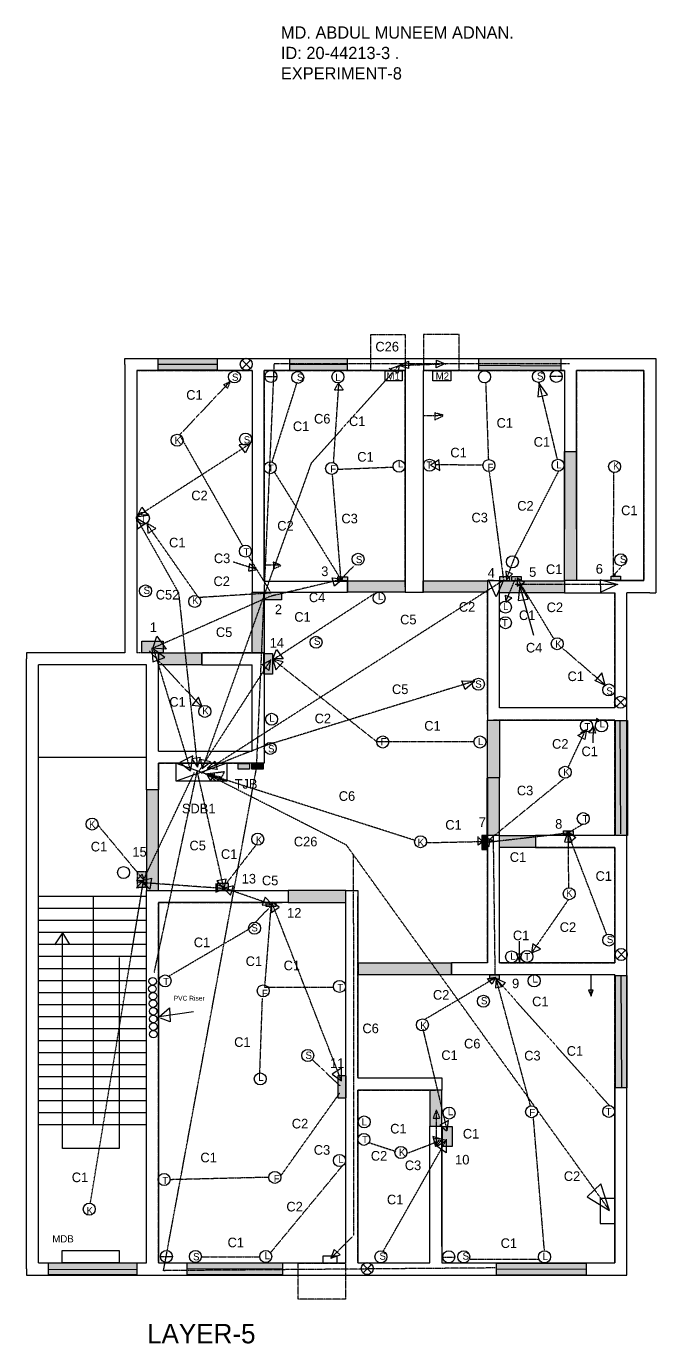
# Model space of a CAD drawing. Header units: inches. Extents: x -209 to 3192, y 718 to 1825.
# Drawn here: x 2668 to 3192, y 728 to 1825 of the extents above; entities that cross this region are included whole.
import ezdxf

# ---------------------------------------------------------------- set-up
doc = ezdxf.new("R2010")
doc.units = ezdxf.units.IN
doc.header["$MEASUREMENT"] = 0
doc.linetypes.add('HIDDEN', pattern=[0.375, 0.25, -0.125])

msp = doc.modelspace()

# ---------------------------------------------------------------- hatches: boundary and pattern name
h = msp.add_hatch(color=3)
h.paths.add_polyline_path([(2777.3, 1548.4), (2826.6, 1548.4), (2826.6, 1538.8), (2777.3, 1538.8)])
h.paths.add_polyline_path([(2887, 1548.6), (2934.9, 1548.6), (2934.9, 1538.6), (2887, 1538.6)])
h.paths.add_polyline_path([(3044.4, 1548.6), (3112.6, 1548.6), (3112.6, 1538.6), (3044.4, 1538.6)])
h.paths.add_polyline_path([(2686.1, 795.7), (2759.6, 795.7), (2759.6, 785.8), (2686.1, 785.8)])
h.paths.add_polyline_path([(2801.7, 795.7), (2880.9, 795.7), (2880.9, 785.8), (2801.7, 785.8)])
at = {"linetype": 'HIDDEN'}
for color, points in [(66, [(3115.7, 1471.1), (3125.7, 1471.1), (3125.7, 1363.7), (3115.7, 1363.7)]), (66, [(2935.1, 1363.4), (2983, 1363.4), (2983, 1354), (2935.1, 1354)]), (66, [(3051.7, 1353.9), (2998.2, 1354), (2998.2, 1363.4), (3051.7, 1363.4)]), (66, [(3061.7, 1363.4), (3115.7, 1363.4), (3115.7, 1353.6), (3061.7, 1353.6)]), (66, [(2865.7, 1303.6), (2855.7, 1303.6), (2855.7, 1353.9), (2865.7, 1353.9)]), (66, [(2777.7, 1303.6), (2813.7, 1303.6), (2813.7, 1293.6), (2777.7, 1293.6)]), (66, [(3051.7, 1247.6), (3061.7, 1247.6), (3061.5, 1151.4), (3051.5, 1151.4)]), (4, [(2855.4, 1211.5), (2864.9, 1211.5), (2864.9, 1206.6), (2855.4, 1206.6)]), (66, [(2767.7, 1105.6), (2777.7, 1105.6), (2777.7, 1189.6), (2767.7, 1189.6)]), (66, [(3091.7, 1141.6), (3061.7, 1141.6), (3061.7, 1151.6), (3091.7, 1151.6)]), (66, [(2933.7, 1105.6), (2885.7, 1105.6), (2885.7, 1095.6), (2933.7, 1095.6)]), (66, [(3021.7, 1035.6), (2944.2, 1035.6), (2944.2, 1045.6), (3021.7, 1045.6)]), (66, [(3013.7, 939.6), (3003.7, 939.6), (3003.7, 909.6), (3013.7, 909.6)])]:
    msp.add_hatch(color=color, dxfattribs=at).paths.add_polyline_path(points)
h = msp.add_hatch(color=8, dxfattribs=at)
h.paths.add_polyline_path([(2763.9, 1313.2), (2781.6, 1313.2), (2781.6, 1303.6), (2763.9, 1303.6)])
h.paths.add_polyline_path([(2767.3, 1108.3), (2760.2, 1108.3), (2760.2, 1121.4), (2767.3, 1121.4)])
h.paths.add_polyline_path([(2867.5, 1095.9), (2875.5, 1095.9), (2875.5, 1092.4), (2867.5, 1092.4)])
h.paths.add_polyline_path([(2826.5, 1105.9), (2836, 1105.9), (2836, 1111.4), (2826.5, 1111.4)])
h.paths.add_polyline_path([(3014.3, 909.2), (3022.3, 909.2), (3022.3, 892.7), (3014.3, 892.7)])
h.paths.add_polyline_path([(3053.5, 1035.4), (3061.5, 1035.4), (3061.5, 1031.9), (3053.5, 1031.9)])
h.paths.add_polyline_path([(3115, 1155.4), (3123, 1155.4), (3123, 1151.9), (3115, 1151.9)])
h.paths.add_polyline_path([(3071.8, 1367), (3079.8, 1367), (3079.8, 1363.5), (3071.8, 1363.5)])
h.paths.add_polyline_path([(3061.9, 1367), (3069.9, 1367), (3069.9, 1363.5), (3061.9, 1363.5)])
h.paths.add_polyline_path([(2927, 1366.9), (2935, 1366.9), (2935, 1363.4), (2927, 1363.4)])
h.paths.add_polyline_path([(2865.5, 1353.9), (2880.1, 1353.9), (2880.1, 1347.7), (2865.4, 1347.7)])
h = msp.add_hatch(color=8, dxfattribs=at)
h.paths.add_polyline_path([(2844, 1211.5), (2853.5, 1211.5), (2853.5, 1206.6), (2844, 1206.6)])
h.paths.add_polyline_path([(3154.5, 1367.4), (3162.5, 1367.4), (3162.5, 1363.9), (3154.5, 1363.9)])
for points in [[(2865.5, 1302.9), (2872.5, 1302.9), (2872.5, 1285.9), (2865.5, 1285.9)], [(3052, 1151.4), (3047, 1151.4), (3047, 1139.9), (3052, 1139.9)], [(2933.9, 951.5), (2926.9, 951.5), (2926.9, 933), (2933.9, 933)]]:
    msp.add_hatch(color=251).paths.add_polyline_path(points)
h = msp.add_hatch(color=81)
h.paths.add_polyline_path([(3158.1, 1247.2), (3168.3, 1247.2), (3168.3, 1151.6), (3158.1, 1151.6)])
h.paths.add_polyline_path([(3158.1, 1035), (3167.7, 1035), (3167.7, 941.5), (3158.1, 941.5)])
h.paths.add_polyline_path([(3059.2, 795.5), (3133.8, 795.5), (3133.8, 785.4), (3059.2, 785.4)])

# ---------------------------------------------------------------- linework, layer by layer
for p, q in [((2749.7, 1543.6), (2749.7, 1548.6)), ((2749.7, 1548.6), (2754.7, 1548.6)), ((2754.7, 1548.6), (2860.7, 1548.6)), ((2847.3, 1547.2), (2854.3, 1540.2)), ((2854.3, 1547.2), (2847.3, 1540.2)), ((2860.7, 1548.6), (2990.7, 1548.6)), ((2990.7, 1548.6), (3120.7, 1548.6)), ((3120.7, 1548.6), (3186.7, 1548.6)), ((3186.7, 1548.6), (3191.7, 1548.6)), ((3191.7, 1548.6), (3191.7, 1543.6)), ((2749.7, 1543.6), (2749.7, 1303.6)), ((2759.7, 1538.6), (2759.7, 1303.6)), ((2855.7, 1538.6), (2759.7, 1538.6)), ((2777.2, 1543.9), (2826.5, 1543.9)), ((2855.7, 1538.6), (2855.7, 1353.9)), ((2983, 1538.6), (2865.7, 1538.6)), ((2865.7, 1363.2), (2865.7, 1538.6)), ((2887.1, 1543.7), (2935, 1543.5)), ((2983, 1538.6), (2983, 1353.9)), ((3115.7, 1538.6), (2998.3, 1538.6)), ((2998.3, 1353.9), (2998.3, 1538.6)), ((3044.5, 1543.1), (3113.2, 1542.4)), ((3115.7, 1538.6), (3115.7, 1406.6)), ((3181.7, 1538.6), (3125.7, 1538.6)), ((3125.7, 1406.6), (3125.7, 1538.6)), ((3181.7, 1363.6), (3181.7, 1538.6)), ((3191.7, 1543.6), (3191.7, 1358.6)), ((2865.7, 1363.2), (2935, 1363.2)), ((2935, 1363.2), (2935, 1353.8)), ((3061.7, 1363.4), (3051.5, 1363.4)), ((3061.7, 1358.6), (3061.7, 1363.4)), ((3181.7, 1363.6), (3115.7, 1363.7)), ((3115.7, 1363.7), (3115.7, 1353.6)), ((3157.7, 1363.6), (3181.7, 1363.6)), ((2855.7, 1353.9), (2935, 1353.9)), ((2983, 1353.9), (2998.3, 1353.9)), ((3051.7, 1353.9), (3051.7, 1252.6)), ((3061.7, 1257.6), (3061.7, 1358.6)), ((3115.7, 1353.6), (3157.7, 1353.6)), ((3157.7, 1353.6), (3157.7, 1257.6)), ((3167.7, 1252.6), (3167.7, 1353.6)), ((3186.7, 1353.6), (3167.7, 1353.6)), ((3186.7, 1353.6), (3191.7, 1353.6)), ((3191.7, 1358.6), (3191.7, 1353.6)), ((2672.7, 1303.6), (2667.7, 1303.6)), ((2667.7, 1303.6), (2667.7, 1298.6)), ((2667.7, 1216.6), (2667.7, 1298.6)), ((2749.7, 1303.6), (2672.7, 1303.6)), ((2772.7, 1303.6), (2777.7, 1303.6)), ((2777.7, 1303.6), (2777.7, 1298.6)), ((2777.7, 1221.6), (2777.7, 1298.6)), ((2813.7, 1293.6), (2813.7, 1303.6)), ((2813.7, 1303.6), (2865.7, 1303.6)), ((2854.7, 1303.6), (2859.7, 1303.6)), ((2865.7, 1303.6), (2865.7, 1211.6)), ((2677.7, 1216.6), (2677.7, 1293.6)), ((2754.7, 1293.6), (2677.7, 1293.6)), ((2767.7, 1293.6), (2754.7, 1293.6)), ((2767.7, 1189.6), (2767.7, 1293.6)), ((2813.7, 1293.6), (2855.8, 1293.6)), ((2855.8, 1221.6), (2855.8, 1293.6)), ((3159, 1265.9), (3166, 1258.9)), ((3166, 1265.9), (3159, 1258.9)), ((3051.7, 1252.6), (3051.7, 1247.6)), ((3157.7, 1257.6), (3061.7, 1257.6)), ((3167.7, 1146.6), (3167.7, 1252.6)), ((3051.7, 1247.6), (3157.7, 1247.6)), ((3157.7, 1247.6), (3157.7, 1151.6)), ((3161.8, 1247.1), (3162.3, 1152.8)), ((2777.7, 1221.6), (2855.8, 1221.6)), ((2667.7, 1100.6), (2667.7, 1216.6)), ((2677.7, 1100.6), (2677.7, 1216.6)), ((2677.7, 1216.6), (2767.7, 1216.6)), ((2865.7, 1211.6), (2777.7, 1211.6)), ((2777.7, 1211.6), (2777.7, 1189.6)), ((2792.3, 1211.6), (2834.6, 1196.8)), ((2834.6, 1211.6), (2792.3, 1196.8)), ((3061.7, 1199.6), (3051.7, 1199.6)), ((3051.7, 1199.6), (3051.7, 1045.6)), ((3061.7, 1045.6), (3061.7, 1199.6)), ((2777.7, 1189.6), (2767.7, 1189.6)), ((3157.7, 1151.6), (3091.7, 1151.6)), ((3091.7, 1151.6), (3091.7, 1141.6)), ((3091.7, 1141.6), (3157.7, 1141.6)), ((3157.7, 1141.6), (3157.7, 1045.6)), ((3167.7, 1040.6), (3167.7, 1146.6)), ((2667.7, 790.6), (2667.7, 1100.6)), ((2677.7, 795.6), (2677.7, 1100.6)), ((2767.7, 1100.6), (2677.7, 1100.6)), ((2723.2, 1100.1), (2723.2, 910.5)), ((2767.7, 1100.6), (2767.7, 1105.6)), ((2767.7, 1105.6), (2885.7, 1105.6)), ((2767.7, 795.6), (2767.7, 1100.6)), ((2885.7, 1105.6), (2885.7, 1095.6)), ((2933.7, 795.6), (2933.7, 1105.6)), ((2933.7, 1105.6), (2943.7, 1105.6)), ((2943.7, 1105.6), (2943.7, 949.6)), ((2767.7, 1090.6), (2677.7, 1090.6)), ((2885.7, 1095.6), (2777.7, 1095.6)), ((2777.7, 1095.6), (2777.7, 795.6)), ((2767.7, 1080.6), (2677.7, 1080.6)), ((2767.7, 1070.6), (2677.7, 1070.6)), ((2697.9, 1070.4), (2691.2, 1060.5)), ((2697.9, 891), (2697.9, 1070.3)), ((2697.9, 1070.3), (2703.6, 1060.7)), ((2767.7, 1060.6), (2677.7, 1060.6)), ((3159.5, 1055.9), (3166.5, 1048.9)), ((3166.5, 1055.9), (3159.5, 1048.9)), ((2767.7, 1050.6), (2677.7, 1050.6)), ((2744.9, 1050), (2744.9, 891)), ((3051.7, 1045.6), (3021.7, 1045.6)), ((3021.7, 1035.6), (3021.7, 1045.6)), ((3157.7, 1045.6), (3061.7, 1045.6)), ((2767.7, 1040.6), (2677.7, 1040.6)), ((3157.7, 1035.6), (3021.7, 1035.6)), ((3157.7, 1035.6), (3157.7, 795.6)), ((3162.8, 1035.2), (3163.1, 941.4)), ((3167.7, 944.6), (3167.7, 1040.6)), ((2767.7, 1030.6), (2677.7, 1030.6)), ((2767.7, 1020.6), (2677.7, 1020.6)), ((2767.7, 1010.6), (2677.7, 1010.6)), ((2767.7, 1000.6), (2677.7, 1000.6)), ((2767.7, 990.6), (2677.7, 990.6)), ((2767.7, 980.6), (2677.7, 980.6)), ((2767.7, 970.6), (2677.7, 970.6)), ((2767.7, 960.6), (2677.7, 960.6)), ((2767.7, 950.6), (2677.7, 950.6)), ((2943.7, 949.6), (3013.7, 949.6)), ((3013.7, 949.6), (3013.7, 939.6)), ((3157.7, 795.6), (3157.7, 944.6)), ((3167.7, 790.6), (3167.7, 944.6)), ((2767.7, 940.6), (2677.7, 940.6)), ((2943.7, 939.6), (2943.7, 795.6)), ((3013.7, 939.6), (2943.7, 939.6)), ((2767.7, 930.6), (2677.7, 930.6)), ((2767.7, 920.6), (2677.7, 920.6)), ((2767.7, 910.6), (2677.7, 910.6)), ((3003.7, 795.6), (3003.7, 909.6)), ((3003.7, 909.6), (3013.7, 909.6)), ((3013.7, 809.3), (3013.7, 909.6)), ((3013.7, 909.6), (3013.7, 795.6)), ((2744.9, 891), (2697.9, 891)), ((2667.7, 790.6), (2667.7, 785.6)), ((2677.7, 795.6), (2767.7, 795.6)), ((2686.4, 790.2), (2759.5, 790.4)), ((2777.7, 795.6), (2933.7, 795.6)), ((2801.9, 791), (2881.3, 790.8)), ((2943.7, 795.6), (3003.7, 795.6)), ((2948, 794.4), (2955, 787.4)), ((2955, 794.4), (2948, 787.4)), ((3013.7, 795.6), (3157.7, 795.6)), ((3059.1, 790.8), (3133.6, 790.4)), ((3167.7, 785.6), (3167.7, 790.6)), ((2667.7, 785.6), (2672.7, 785.6)), ((2672.7, 785.6), (2772.7, 785.6)), ((2772.7, 785.6), (2938.7, 785.6)), ((2938.7, 785.6), (3008.7, 785.6)), ((3008.7, 785.6), (3162.7, 785.6)), ((3162.7, 785.6), (3167.7, 785.6))]:
    msp.add_line(p, q)
at = {"color": 3}
for p, q in [((2978.1, 1542.7), (2986, 1546.2)), ((2986, 1546.2), (2986, 1540.3)), ((3008.9, 1540.7), (3009.1, 1547.2)), ((3009.1, 1547.2), (3016.9, 1543.8)), ((2976.9, 1536.2), (2969.7, 1540.3)), ((2970.5, 1539.9), (2978.1, 1542.7)), ((2978.1, 1542.7), (2976.9, 1536.2)), ((2986, 1540.3), (2977.7, 1542.7)), ((3015.9, 1544), (3008.9, 1540.7)), ((2844.8, 1476.9), (2853.8, 1477.5)), ((2850.1, 1469.9), (2844.8, 1476.7)), ((2853.8, 1477.5), (2850.1, 1469.9)), ((2766.6, 1411.3), (2758.9, 1416)), ((2768.9, 1417.9), (2759.1, 1416.4)), ((2759.1, 1416.4), (2760.1, 1406.8)), ((2759.7, 1416.4), (2763.8, 1424.8)), ((2763.8, 1424.8), (2768.9, 1417.9)), ((2760.1, 1406.8), (2766.6, 1411.3)), ((3033.1, 1272.9), (3030.4, 1280.3)), ((3030.4, 1280.3), (3041.1, 1279.9)), ((3041.1, 1279.8), (3033.1, 1272.9)), ((2812.6, 1216.5), (2805.6, 1215.3)), ((2805.6, 1215.3), (2810.3, 1208.4)), ((2810.3, 1208.5), (2812.6, 1216.5)), ((2821, 1212.9), (2812.8, 1214.8)), ((2812.8, 1214.8), (2814.2, 1207.3)), ((2814.2, 1207.3), (2821, 1212.9)), ((2826.7, 1206.4), (2818.3, 1207.4)), ((2818.5, 1207.4), (2824.5, 1213.4)), ((2824.5, 1213.4), (2826.7, 1206.4)), ((2817.7, 1202.9), (2821.1, 1196.9)), ((2824.7, 1202.3), (2817.7, 1202.7)), ((2821.1, 1196.9), (2824.7, 1202.3)), ((3145.9, 861.6), (3134.6, 850.7)), ((3153.2, 839.2), (3145.9, 861.6)), ((3134.6, 850.7), (3153.2, 839.4)), ((2924.1, 806.8), (2921.2, 799.5)), ((2921.3, 799.6), (2929, 802.4)), ((2929, 802.4), (2924.1, 806.8))]:
    msp.add_line(p, q, dxfattribs=at)
at = {"linetype": 'HIDDEN'}
for p, q in [((2759.7, 1538.6), (2759.7, 1303.6)), ((2759.7, 1538.6), (2855.7, 1538.6)), ((2855.7, 1538.6), (2759.7, 1538.6)), ((2855.7, 1538.6), (2855.7, 1353.9)), ((2865.7, 1538.6), (2983, 1538.6)), ((2983, 1538.6), (2865.7, 1538.6)), ((2865.7, 1538.6), (2865.7, 1363.2)), ((2983, 1358.6), (2983, 1538.6)), ((2998.3, 1538.6), (3115.7, 1538.6)), ((3115.7, 1538.6), (2998.3, 1538.6)), ((2998.3, 1358.6), (2998.3, 1538.6)), ((3115.7, 1538.6), (3115.7, 1406.6)), ((3125.7, 1538.6), (3181.7, 1538.6)), ((3181.7, 1538.6), (3125.7, 1538.6)), ((3125.7, 1538.6), (3125.7, 1406.6)), ((3181.7, 1538.6), (3181.7, 1363.6)), ((3181.7, 1363.6), (3181.7, 1538.6)), ((2837.7, 1529.8), (2795.3, 1484.9)), ((2866.5, 1533.6), (2876.4, 1533.6)), ((2893, 1528.9), (2872.2, 1462.8)), ((2927.7, 1528.2), (2923.2, 1461.4)), ((3050.1, 1528.9), (3052.4, 1463.8)), ((3094.3, 1528.8), (3109.7, 1464.4)), ((2795.3, 1484.9), (2847.7, 1392.6)), ((3007.8, 1460.4), (3047.4, 1459.9)), ((2874.2, 1454), (2929.7, 1364.4)), ((2929.7, 1364.4), (2922.6, 1451.8)), ((2927.5, 1456.4), (2973.4, 1458.2)), ((3053, 1454.7), (3064.8, 1365.6)), ((3110.8, 1454.8), (3074.5, 1383.9)), ((3156.6, 1453.5), (3156.2, 1367.4)), ((2811, 1349.5), (2768.5, 1410.2)), ((2852.8, 1383.8), (2871.4, 1353.3)), ((3074.5, 1383.9), (3067.6, 1365.8)), ((2929.7, 1364.7), (2941, 1376.6)), ((3156.2, 1367.4), (3163.6, 1375.9)), ((3067.5, 1347.5), (3075, 1365.3)), ((3107, 1315), (3076.6, 1365.3)), ((3157.7, 1363.6), (3181.7, 1363.6)), ((3181.7, 1363.6), (3162.7, 1363.6)), ((2871.4, 1353.3), (2811, 1349.5)), ((2957.3, 1352.6), (2873.2, 1297.9)), ((3051.7, 1252.6), (3051.7, 1353.9)), ((3061.7, 1257.6), (3061.7, 1358.6)), ((3157.7, 1257.6), (3157.7, 1353.6)), ((3157.7, 1257.6), (3157.7, 1353.6)), ((3157.7, 1257.6), (3157.7, 1353.6)), ((2770.1, 1305.2), (2813.2, 1259)), ((3149.7, 1276.7), (3113.6, 1307.8)), ((2772.7, 1303.6), (2759.7, 1303.6)), ((2854.7, 1303.6), (2813.7, 1303.6)), ((2873.2, 1297.9), (2959.4, 1229.6)), ((3157.7, 1257.6), (3061.7, 1257.6)), ((3157.7, 1247.6), (3056.7, 1247.6)), ((3133.2, 1239.2), (3118.7, 1208.4)), ((3157.7, 1151.6), (3157.7, 1247.6)), ((2959.4, 1229.6), (3040.3, 1229.6)), ((2777.7, 1189.6), (2777.7, 1211.6)), ((2777.7, 1211.6), (2854.7, 1211.6)), ((3115.9, 1199.2), (3050.3, 1145.7)), ((3051.7, 1045.6), (3051.7, 1184.6)), ((3051.7, 1045.6), (3051.7, 1184.6)), ((3051.7, 1045.6), (3051.7, 1184.6)), ((3061.7, 1045.6), (3061.7, 1184.6)), ((2727.4, 1160), (2765.5, 1114.2)), ((3118.2, 1153.3), (3048.3, 1145.3)), ((3157.7, 1151.6), (3091.7, 1151.6)), ((3131.3, 1161), (3118.2, 1153.3)), ((3150.8, 1069.4), (3118.6, 1153.7)), ((3118.6, 1153.7), (3119.1, 1107.9)), ((2859.5, 1144.4), (2834.3, 1111.8)), ((3000.4, 1145.5), (3047.7, 1146.5)), ((3157.7, 1141.6), (3091.7, 1141.6)), ((3157.7, 1045.6), (3157.7, 1141.6)), ((2720.9, 845), (2765.5, 1115.4)), ((2772.7, 1105.6), (2880.7, 1105.6)), ((2933.7, 944.6), (2933.7, 1100.6)), ((2943.7, 949.6), (2943.7, 1100.6)), ((3119.1, 1098.2), (3088.6, 1054.2)), ((2777.7, 795.6), (2777.7, 1095.6)), ((2777.7, 1095.6), (2880.7, 1095.6)), ((2852.6, 1073.3), (2871.3, 1092.7)), ((2871.3, 1092.7), (2866, 1025.3)), ((2786.6, 1034.6), (2852.6, 1073.3)), ((3157.7, 1045.6), (3061.7, 1045.6)), ((3061.7, 1045.6), (3157.7, 1045.6)), ((2999.3, 998.4), (3058.1, 1033)), ((3153.6, 926.2), (3058.1, 1033)), ((3087.5, 926.2), (3058.8, 1032.4)), ((3157.7, 944.6), (3157.7, 1035.6)), ((3157.7, 944.6), (3157.7, 1035.6)), ((2866, 1025.3), (2923.4, 1025.3)), ((2864, 1016), (2861.8, 953.6)), ((3018.1, 906.2), (2998, 990.5)), ((2906, 964.6), (2928.7, 943.2)), ((2933.7, 795.6), (2933.7, 944.6)), ((2943.7, 949.6), (3008.7, 949.6)), ((2943.7, 949.6), (3008.7, 949.6)), ((2943.7, 949.6), (3008.7, 949.6)), ((3157.7, 795.6), (3157.7, 944.6)), ((3157.7, 795.6), (3157.7, 944.6)), ((2879.3, 867.8), (2928.7, 937.2)), ((2943.7, 795.6), (2943.7, 939.6)), ((2943.7, 939.6), (3008.7, 939.6)), ((3099.1, 805.4), (3089.8, 917.6)), ((3003.7, 795.6), (3003.7, 902.6)), ((2952.7, 895.9), (2975.4, 888.5)), ((2964.7, 805.1), (3017.4, 897.9)), ((2985.4, 887.2), (3014.8, 898.5)), ((2787.9, 865.2), (2870, 867.2)), ((2870.7, 803.8), (2931.4, 877.2)), ((2777.7, 795.6), (2933.7, 795.6)), ((2943.7, 795.6), (3003.7, 795.6)), ((3013.7, 795.6), (3157.7, 795.6))]:
    msp.add_line(p, q, dxfattribs=at)
at = {"color": 4, "linetype": 'HIDDEN'}
for p, q in [((2873.9, 1544), (2859.2, 1209.2)), ((3119.8, 1544), (2873.9, 1544)), ((2781.9, 789.2), (2859.3, 1207.5)), ((2764.9, 1113.8), (2807.5, 1203.8)), ((3058, 791.5), (2781.9, 789.2))]:
    msp.add_line(p, q, dxfattribs=at)
at = {"color": 3, "linetype": 'HIDDEN'}
for p, q in [((2977.9, 1542.8), (2904.8, 1461.3)), ((2977.9, 1542.8), (3012.8, 1544)), ((2853.6, 1477.3), (2759, 1416.4)), ((2904.8, 1461.3), (2814.2, 1207.5)), ((2759, 1416.4), (2794.4, 1353.6)), ((2794.4, 1353.6), (2810.1, 1208.4)), ((3041.1, 1280), (2865.5, 1225.9)), ((2865.5, 1225.9), (2818.8, 1207.4)), ((2934.2, 1143.5), (2817.6, 1202.7)), ((3153.1, 839.6), (2934.2, 1143.5)), ((2940.3, 818.7), (2940.2, 1135.1)), ((2921.2, 799.5), (2940.3, 818.7))]:
    msp.add_line(p, q, dxfattribs=at)
at = {"color": 0, "linetype": 'HIDDEN'}
for p, q in [((2832, 1526.7), (2837.3, 1529.4)), ((2835.2, 1523.8), (2832, 1526.7)), ((2837.6, 1529.7), (2835.2, 1523.8)), ((2927.6, 1528.5), (2924.2, 1522.5)), ((2931.6, 1522.5), (2927.4, 1528.5)), ((3104.1, 1533.7), (3113.9, 1533.7)), ((2924.2, 1522.5), (2931.6, 1522.5)), ((3014.8, 1501.3), (3007.8, 1503.3)), ((3007.8, 1503.3), (3007.8, 1497.5)), ((2998.5, 1501), (3014.8, 1501.3)), ((3007.8, 1497.5), (3014.5, 1500.7)), ((2775.5, 1407.1), (2768.2, 1411.2)), ((2768.2, 1411.2), (2769, 1402.9)), ((2769.3, 1403.2), (2775.5, 1407.1)), ((2840, 1379.3), (2858.5, 1373.4)), ((2853.5, 1377.9), (2852.6, 1371.7)), ((2852.6, 1371.7), (2860, 1372.8)), ((2858.5, 1373.4), (2853.5, 1377.9)), ((2865.3, 1376.7), (2878.9, 1376.7)), ((2878.9, 1376.7), (2873.3, 1379)), ((2873.3, 1379), (2873.6, 1373.4)), ((2873.6, 1373.4), (2879.5, 1376.1)), ((2779.3, 800.9), (2789.1, 800.9)), ((2813.3, 800.8), (2862.1, 800.6)), ((3014.5, 800.4), (3024.3, 800.4)), ((3037.3, 798.7), (3094, 798.7))]:
    msp.add_line(p, q, dxfattribs=at)
at = {"color": 0}
for p, q in [((3094.8, 1528.6), (3093.6, 1516.7)), ((3101.5, 1518.4), (3094.5, 1528.3)), ((3093.6, 1516.7), (3101.5, 1518.4)), ((3011.3, 1464.1), (3004.3, 1459.7)), ((3004.3, 1459.7), (3011.9, 1455.3)), ((3011.9, 1455.3), (3011, 1464.3)), ((3066.8, 1371.5), (3067.6, 1364.3)), ((3072.6, 1369.3), (3066.8, 1371.5)), ((3067.6, 1364.3), (3072.6, 1369.3)), ((3082.4, 1362.1), (3076.4, 1365.7)), ((3076.4, 1365.5), (3076.4, 1358.9)), ((3076.4, 1358.9), (3082.4, 1362.1)), ((3156.4, 1369.2), (3156.1, 1366.8)), ((3156.2, 1367.1), (3158.2, 1367.9)), ((3158.2, 1367.9), (3156.4, 1369.2)), ((3066.4, 1351.5), (3066.8, 1345.7)), ((3071.8, 1349.3), (3066.4, 1351.3)), ((3066.8, 1345.7), (3071.8, 1349.3)), ((2873, 1298.4), (2876, 1306.4)), ((2876, 1306.4), (2881.5, 1298.4)), ((2881.5, 1298.4), (2873, 1298.4)), ((2873, 1297.9), (2875.5, 1289.4)), ((2881.5, 1295.9), (2873, 1297.9)), ((2875.5, 1289.4), (2881.5, 1295.9)), ((3146.9, 1287), (3141.3, 1280.3)), ((3149.5, 1276.7), (3146.9, 1287)), ((3140.8, 1280.8), (3149.5, 1276.7)), ((2811.1, 1266.6), (2805.8, 1260)), ((2814, 1258.5), (2811.1, 1266.6)), ((2805.8, 1260), (2813.6, 1259)), ((3129.5, 1237.2), (3134, 1239.6)), ((3134, 1239.6), (3132.6, 1231.4)), ((3134.2, 1248), (3145.5, 1247.1)), ((3136, 1237), (3139.9, 1241.8)), ((3139.5, 1228.6), (3139.9, 1242.3)), ((3139.9, 1242.3), (3141.7, 1236.7)), ((3142.4, 1248.9), (3142.2, 1246.3)), ((3142.2, 1246.3), (3144.6, 1246.5)), ((3145.5, 1247.1), (3142.4, 1248.9)), ((3126.9, 1234.8), (3133.8, 1239)), ((3132.6, 1231.4), (3126.9, 1234.8)), ((3141.7, 1236.7), (3136, 1237)), ((3118.2, 1153.8), (3115.8, 1146.2)), ((3120, 1145.3), (3118, 1154.5)), ((3122.2, 1145.7), (3118.9, 1154.7)), ((3118.9, 1154.7), (3125.2, 1149.7)), ((3043.9, 1143.3), (3043.9, 1150.7)), ((3047.9, 1146.1), (3043.9, 1143.3)), ((3044.3, 1149.4), (3047.9, 1146.1)), ((3056.1, 1147.4), (3048.3, 1150.4)), ((3048.3, 1150.4), (3049.3, 1146.1)), ((3050.4, 1150), (3049, 1145.4)), ((3049, 1145.4), (3056.1, 1147.4)), ((3049.3, 1146.1), (3049.1, 1145.7)), ((3049.1, 1145.7), (3053.1, 1142.2)), ((3053.1, 1142.2), (3053.5, 1148.5)), ((3115.8, 1146.2), (3122.2, 1145.7)), ((3125.2, 1149.7), (3120, 1145.3)), ((2764, 1119.4), (2759.5, 1113.9)), ((2766, 1113.9), (2764, 1119.4)), ((2759.5, 1113.9), (2765.5, 1113.9)), ((2764.5, 1113.4), (2759.5, 1107.9)), ((2759.5, 1107.9), (2767.5, 1108.9)), ((2767.5, 1108.9), (2765, 1114.4)), ((3080.3, 1052.6), (3075.7, 1052.8)), ((3075.7, 1052.8), (3078.6, 1045.9)), ((3078.1, 1063.5), (3078.1, 1045.6)), ((3089.5, 1061.6), (3088.4, 1053.9)), ((3088.4, 1053.9), (3095.8, 1056.8)), ((3095.8, 1056.8), (3089.7, 1061.1)), ((3078.1, 1045.6), (3080.3, 1052.6)), ((3051.6, 1032.5), (3058.2, 1033.4)), ((3055.5, 1027.8), (3051.6, 1032.5)), ((3058.3, 1033.4), (3055.5, 1027.8)), ((3058.9, 1032.7), (3058.4, 1024.7)), ((3063.6, 1025.8), (3058.9, 1032.3)), ((3058.9, 1032.3), (3066.3, 1029)), ((3137.7, 1035.6), (3137.7, 1017.8)), ((3058.4, 1024.7), (3063.6, 1025.8)), ((3066.3, 1029), (3063.4, 1025.6)), ((3139.6, 1022.8), (3135.7, 1022.8)), ((3135.7, 1022.8), (3137.9, 1018)), ((3137.7, 1017.8), (3139.6, 1022.8)), ((2778.3, 1000.5), (2786.9, 1008.1)), ((2806.8, 1004.6), (2778.3, 1000.5)), ((2787.4, 996.4), (2779.3, 999.5)), ((2786.9, 1008.1), (2787.4, 996.4)), ((3019.3, 914.2), (3012, 910.4)), ((3012, 910.4), (3017.6, 905.6)), ((3018.2, 905.6), (3019.3, 914.2)), ((3013.9, 898.3), (3006.2, 900.9)), ((3006.2, 900.9), (3008.3, 892.6)), ((3008.3, 892.6), (3014.1, 898.3)), ((3009.4, 892.8), (3017.3, 897.7)), ((3017.3, 887.2), (3009.4, 892.8)), ((3017.3, 897.7), (3013.9, 898.3)), ((3017.1, 898.8), (3017.3, 887.2))]:
    msp.add_line(p, q, dxfattribs=at)
at = {"color": 1, "linetype": 'HIDDEN'}
for p, q in [((3065.6, 1364.3), (2813.5, 1203.1)), ((2931.2, 1364.9), (2870.9, 1350.6)), ((3074.6, 1360.6), (3160.3, 1360.6)), ((2870.9, 1350.6), (2773.3, 1307.5)), ((2773.3, 1307.5), (2804.3, 1205.9)), ((2871.1, 1297.6), (2811.1, 1204.7)), ((2832.1, 1107.6), (2809.8, 1205.7)), ((2816.6, 1202.7), (2832.6, 1204.7)), ((2829.9, 1200), (2816.6, 1202.7)), ((2991.8, 1147.2), (2817.9, 1202.7)), ((2817.9, 1202.7), (2825.9, 1196.7)), ((2825.9, 1196.7), (2829.9, 1200)), ((2832.6, 1204.7), (2828.6, 1196.7)), ((3058.1, 1036.1), (3056.6, 1151.8)), ((2834.3, 1107.1), (2761.1, 1112.4)), ((2871.9, 1094), (2834.3, 1107.1)), ((2929.9, 947.6), (2872, 1096)), ((3009, 923.1), (3006.4, 916.1)), ((3009.1, 894.6), (3009.1, 923)), ((3012.1, 916.2), (3009.1, 923)), ((3006.4, 916.1), (3012.1, 916.2)), ((3011.5, 899), (3006.4, 898.8)), ((3006.7, 898.4), (3009.2, 894.3)), ((3009.2, 894.3), (3011.5, 899))]:
    msp.add_line(p, q, dxfattribs=at)
at = {"color": 1}
for p, q in [((2924.2, 1358.9), (2922.2, 1366)), ((2922.2, 1366), (2930.4, 1365.1)), ((2930.9, 1364.8), (2924.2, 1358.9)), ((3058.9, 1350.2), (3052.5, 1364.3)), ((3052.5, 1364.3), (3065, 1363.4)), ((3065, 1364), (3058.9, 1350.2)), ((3085.5, 1348.3), (3078.5, 1360.8)), ((3160.5, 1360.2), (3145.5, 1364.3)), ((3145.5, 1364.3), (3145.8, 1354.1)), ((3145.8, 1354.1), (3158.9, 1360.2)), ((3078.5, 1359.5), (3077.2, 1347)), ((3090.3, 1317.9), (3078.5, 1359.5)), ((3077.2, 1347), (3085.5, 1348.3)), ((2773, 1307), (2776.4, 1317.5)), ((2776.4, 1317.5), (2784, 1306.5)), ((2784, 1306.5), (2772.2, 1307.3)), ((2772.2, 1307.3), (2773, 1296)), ((2782.9, 1299.7), (2772.5, 1307.3)), ((2773, 1296), (2782.9, 1299.7)), ((2864, 1293.9), (2871, 1297.4)), ((2871, 1297.9), (2869.5, 1288.9)), ((2869.5, 1288.9), (2864, 1293.9)), ((2806.3, 1217.7), (2795.6, 1212.3)), ((2804.6, 1205.8), (2806.3, 1217.7)), ((2795.6, 1212.3), (2804.3, 1205.3)), ((2762, 1113.4), (2772, 1115.9)), ((2770.5, 1106.9), (2762, 1113.9)), ((2772, 1115.9), (2770.5, 1106.9)), ((2832.4, 1107.8), (2825.5, 1111.1)), ((2825.5, 1111.1), (2825.5, 1104.3)), ((2834.1, 1115.1), (2826.2, 1113.8)), ((2826.2, 1113.8), (2831.3, 1107.8)), ((2831.3, 1107.8), (2837.7, 1101.9)), ((2832.4, 1107.2), (2834.1, 1115.1)), ((2840.1, 1109.6), (2832.4, 1107.6)), ((2837.7, 1101.9), (2840.1, 1109.6)), ((2825.5, 1104.3), (2832.4, 1107.2)), ((2866.6, 1100.1), (2864, 1093.5)), ((2871.7, 1094.6), (2866.6, 1100.1)), ((2864, 1093.5), (2871.9, 1094.1)), ((2872.4, 1095.9), (2871.7, 1094.6)), ((2871.9, 1095.7), (2871.7, 1087.5)), ((2871.7, 1087.5), (2878.3, 1091.7)), ((2878.3, 1091.7), (2872.4, 1095.9)), ((2930.2, 957.9), (2922.2, 952.8)), ((2930, 947.3), (2930.2, 957.9)), ((2922.2, 952.8), (2930.2, 947.1))]:
    msp.add_line(p, q, dxfattribs=at)
at = {"color": 6, "linetype": 'HIDDEN'}
msp.add_line((2774.2, 1037.4), (2809.8, 1204.4), dxfattribs=at)
at = {"linetype": 'HIDDEN'}
for points in [[(2983.1, 1538.6), (2954.5, 1538.6), (2954.5, 1568.6), (2983.1, 1568.6)], [(2998.3, 1538.6), (3028, 1538.6), (3028, 1568.6), (2998.3, 1568.6)], [(2767.3, 1108.3), (2760.2, 1108.3), (2760.2, 1121.4), (2767.3, 1121.4)], [(2894, 795.4), (2933.5, 795.4), (2933.5, 765.4), (2894, 765.4)]]:
    msp.add_lwpolyline(points, close=True, dxfattribs=at)
for points in [[(2777.3, 1548.4), (2826.6, 1548.4), (2826.6, 1538.8), (2777.3, 1538.8)], [(2887, 1548.6), (2934.9, 1548.6), (2934.9, 1538.6), (2887, 1538.6)], [(3044.4, 1548.6), (3112.6, 1548.6), (3112.6, 1538.6), (3044.4, 1538.6)], [(2966.5, 1538.4), (2980.5, 1538.4), (2980.5, 1529.9), (2966.5, 1529.9)], [(3006, 1538.4), (3021, 1538.4), (3021, 1529.9), (3006, 1529.9)], [(3115.7, 1471.1), (3125.7, 1471.1), (3125.7, 1363.7), (3115.7, 1363.7)], [(2927, 1366.9), (2935, 1366.9), (2935, 1363.4), (2927, 1363.4)], [(2935.1, 1363.4), (2983, 1363.4), (2983, 1354), (2935.1, 1354)], [(3051.7, 1353.9), (2998.2, 1354), (2998.2, 1363.4), (3051.7, 1363.4)], [(3061.7, 1363.4), (3115.7, 1363.4), (3115.7, 1353.6), (3061.7, 1353.6)], [(3061.9, 1367), (3069.9, 1367), (3069.9, 1363.5), (3061.9, 1363.5)], [(3071.8, 1367), (3079.8, 1367), (3079.8, 1363.5), (3071.8, 1363.5)], [(3154.5, 1367.4), (3162.5, 1367.4), (3162.5, 1363.9), (3154.5, 1363.9)], [(2865.7, 1303.6), (2855.7, 1303.6), (2855.7, 1353.9), (2865.7, 1353.9)], [(2865.5, 1353.9), (2880.1, 1353.9), (2880.1, 1347.7), (2865.4, 1347.7)], [(2763.9, 1313.2), (2781.6, 1313.2), (2781.6, 1303.6), (2763.9, 1303.6)], [(2777.7, 1303.6), (2813.7, 1303.6), (2813.7, 1293.6), (2777.7, 1293.6)], [(2865.5, 1302.9), (2872.5, 1302.9), (2872.5, 1285.9), (2865.5, 1285.9)], [(3051.7, 1247.6), (3061.7, 1247.6), (3061.5, 1151.4), (3051.5, 1151.4)], [(3158.1, 1247.2), (3168.3, 1247.2), (3168.3, 1151.6), (3158.1, 1151.6)], [(2792.3, 1211.6), (2834.6, 1211.6), (2834.6, 1196.8), (2792.3, 1196.8)], [(2844, 1211.5), (2853.5, 1211.5), (2853.5, 1206.6), (2844, 1206.6)], [(2855.4, 1211.5), (2864.9, 1211.5), (2864.9, 1206.6), (2855.4, 1206.6)], [(2767.7, 1105.6), (2777.7, 1105.6), (2777.7, 1189.6), (2767.7, 1189.6)], [(3091.7, 1141.6), (3061.7, 1141.6), (3061.7, 1151.6), (3091.7, 1151.6)], [(3115, 1155.4), (3123, 1155.4), (3123, 1151.9), (3115, 1151.9)], [(3052, 1151.4), (3047, 1151.4), (3047, 1139.9), (3052, 1139.9)], [(2826.5, 1105.9), (2836, 1105.9), (2836, 1111.4), (2826.5, 1111.4)], [(2933.7, 1105.6), (2885.7, 1105.6), (2885.7, 1095.6), (2933.7, 1095.6)], [(2867.5, 1095.9), (2875.5, 1095.9), (2875.5, 1092.4), (2867.5, 1092.4)], [(3021.7, 1035.6), (2944.2, 1035.6), (2944.2, 1045.6), (3021.7, 1045.6)], [(3053.5, 1035.4), (3061.5, 1035.4), (3061.5, 1031.9), (3053.5, 1031.9)], [(3158.1, 1035), (3167.7, 1035), (3167.7, 941.5), (3158.1, 941.5)], [(2933.9, 951.5), (2926.9, 951.5), (2926.9, 933), (2933.9, 933)], [(3013.7, 939.6), (3003.7, 939.6), (3003.7, 909.6), (3013.7, 909.6)], [(3014.3, 909.2), (3022.3, 909.2), (3022.3, 892.7), (3014.3, 892.7)], [(2697.6, 806.1), (2745, 806.1), (2745, 795.7), (2697.6, 795.7)], [(2686.1, 795.7), (2759.6, 795.7), (2759.6, 785.8), (2686.1, 785.8)], [(2801.7, 795.7), (2880.9, 795.7), (2880.9, 785.8), (2801.7, 785.8)], [(3059.2, 795.5), (3133.8, 795.5), (3133.8, 785.4), (3059.2, 785.4)]]:
    msp.add_lwpolyline(points, close=True)
at = {"color": 0}
for points in [[(3157.6, 849.3), (3145.5, 849.3), (3145.5, 828.5), (3157.6, 828.5)], [(2926.2, 795.5), (2914.7, 795.5), (2914.7, 801.5), (2926.2, 801.5)]]:
    msp.add_lwpolyline(points, close=True, dxfattribs=at)
for centre in [(2850.8, 1543.7), (2841, 1533.2), (2871.3, 1533.6), (2893.7, 1532.8), (2927.1, 1533.3), (3049.2, 1533.3), (3094.1, 1533.6), (3108.9, 1533.6), (2793.2, 1480.5), (2850.2, 1481.4), (2870.7, 1457.6), (2921.9, 1457), (2978, 1458.8), (3003.4, 1459.7), (3052.8, 1459.4), (3110.4, 1459.7), (3157.5, 1458.5), (2765.1, 1415.6), (2850.1, 1388.2), (2943.9, 1381.4), (3072.4, 1379.3), (3162.6, 1381), (2766.9, 1355), (2807.9, 1346.3), (2961.4, 1349.1), (3066.6, 1341.6), (3066.6, 1328.6), (2908.9, 1312.3), (3109.7, 1311.1), (3044.1, 1277.4), (3152.7, 1272.6), (3162.5, 1262.4), (2816.3, 1254.8), (2871.9, 1248.2), (3134.1, 1242.7), (3146.6, 1242.7), (2870.8, 1224), (2964.4, 1229.3), (3045.3, 1229.3), (3116.3, 1204.1), (2722.4, 1161), (3131.4, 1165.5), (2860.3, 1148.4), (2995.9, 1146.3), (2748.6, 1120.6), (3119.7, 1103), (2857.7, 1074.3), (3152.7, 1064.4), (3071.7, 1050.4), (3084.5, 1050.8), (3163, 1052.4), (2783.2, 1030.4), (2928.4, 1025.8), (3090.5, 1030.5), (2864.9, 1022.1), (3048.2, 1013.5), (2997.5, 993.8), (2902, 968.3), (2862.5, 948.8), (3019.7, 920.4), (3088.4, 921.5), (3152.6, 921.8), (2949, 913), (2948.8, 898.5), (2979.6, 887.6), (2928.4, 880.9), (2782.3, 865.1), (2874.6, 866.9), (2720.1, 840.4), (2784.3, 801), (2808.4, 801), (2867, 801), (2962.9, 800.7), (3019.4, 800.7), (3031.9, 800.7), (3099.1, 800.7), (2951.5, 790.9)]:
    msp.add_circle(centre, 5)
for centre in [(2772.9, 1030.1), (2772.6, 1023.8), (2773.2, 1017.7), (2773.2, 1011.5), (2773.3, 1005.1), (2773.3, 998.8), (2773.5, 992.4), (2773.5, 986.1)]:
    msp.add_circle(centre, 3.15, dxfattribs=at)

# ---------------------------------------------------------------- texts
at = {"attachment_point": 1}
for s, insert, char_height, width in [('MD. ABDUL MUNEEM ADNAN.\\PID: 20-44213-3 .\\PEXPERIMENT-8', (2879.6, 1825), 10.2, 1292.629), ('M1', (2967.5, 1536.9), 6, 48.5), ('M2', (3008.5, 1536.9), 6, 48.5), ('MDB', (2689.3, 818.7), 6, 48.5), ('LAYER-5', (2768.2, 744.9), 16.2, 275.189)]:
    msp.add_mtext(s, dxfattribs=dict(at, insert=insert, char_height=char_height, width=width))
at = {"linetype": 'HIDDEN', "attachment_point": 1}
for s, insert, char_height, width in [('{\\C3;C26}', (2958.3, 1562.4), 8, 37.55), ('S', (2838.9, 1536), 6, 37.55), ('S', (2893, 1536), 6, 37.55), ('L', (2924.9, 1535.8), 6, 37.55), ('S', (3092.8, 1536.9), 6, 37.55), ('C1', (2800.8, 1522.2), 8, 37.55), ('{\\C3;C6}', (2907.2, 1502.4), 8, 37.55), ('C1', (2889.6, 1496.1), 8, 37.55), ('C1', (2936.3, 1500.3), 8, 37.55), ('C1', (3059.2, 1498.9), 8, 37.55), ('K', (2791.2, 1483.4), 6, 37.55), ('S', (2848.7, 1483.9), 6, 37.55), ('C1', (3090.1, 1483.1), 8, 37.55), ('C1', (2943.2, 1470.7), 8, 37.55), ('C1', (3020.7, 1474.2), 8, 37.55), ('T', (2868.8, 1460.2), 6, 37.55), ('F', (2920.7, 1459.7), 6, 37.55), ('L', (2977.1, 1463.8), 6, 37.55), ('T', (3000.7, 1462.8), 6, 37.55), ('F', (3051.7, 1460.9), 6, 37.55), ('L', (3108.9, 1463), 6, 37.55), ('K', (3156.2, 1462.1), 6, 37.55), ('C2', (2805, 1438.5), 8, 37.55), ('C2', (3076.4, 1429.9), 8, 37.55), ('C1', (3162.9, 1426.1), 8, 37.55), ('T', (2762.9, 1418.7), 6, 37.55), ('C3', (2930, 1419.3), 8, 37.55), ('C3', (3038.3, 1420.1), 8, 37.55), ('C2', (2876.6, 1413.3), 8, 37.55), ('C1', (2786.5, 1399.3), 8, 37.55), ('C3', (2823.8, 1386.2), 8, 37.55), ('T', (2848.5, 1390.6), 6, 37.55), ('S', (2942.1, 1384.2), 6, 37.55), ('S', (3161.9, 1384.3), 6, 37.55), ('{\\C1;C1}', (3100.3, 1377.1), 8, 37.55), ('C2', (2823.5, 1367.1), 8, 37.55), ('S', (2765.3, 1358.5), 6, 37.55), ('{\\C3;C52}', (2775.4, 1355.9), 8, 37.55), ('K', (2805.7, 1350.2), 6, 37.55), ('{\\C1;C4}', (2902.9, 1353.7), 8, 37.55), ('L', (2960.5, 1353.8), 6, 37.55), ('C2', (3027.8, 1345.7), 8, 37.55), ('L', (3064.6, 1345.2), 6, 37.55), ('C1', (3077.8, 1338.8), 8, 37.55), ('C2', (3100.9, 1345.4), 8, 37.55), ('C1', (2890.8, 1337.4), 8, 37.55), ('{\\C1;C5}', (2978.9, 1335.2), 8, 37.55), ('T', (3063.6, 1331.6), 6, 37.55), ('{\\C1;C5}', (2825.5, 1324.7), 8, 37.55), ('S', (2907.2, 1316.2), 6, 37.55), ('{\\C1;C4}', (3083.6, 1311.8), 8, 37.55), ('K', (3108, 1313.8), 6, 37.55), ('C1', (3118.3, 1288), 8, 37.55), ('{\\C3;C5}', (2972.1, 1277.2), 8, 37.55), ('S', (3041.5, 1280.5), 6, 37.55), ('S', (3150.6, 1274.7), 6, 37.55), ('C1', (2786.7, 1266.7), 8, 37.55), ('K', (2814.2, 1258.2), 6, 37.55), ('L', (2870, 1252.1), 6, 37.55), ('C2', (2907.7, 1252.9), 8, 37.55), ('C1', (2999, 1246.8), 8, 37.55), ('T', (3132.4, 1245), 6, 37.55), ('L', (3145, 1247.4), 6, 37.55), ('F', (2962.6, 1232.5), 6, 37.55), ('L', (3043.7, 1232.7), 6, 37.55), ('C2', (3105.4, 1231.7), 8, 37.55), ('S', (2868.9, 1226.7), 6, 37.55), ('C1', (3129.9, 1225.5), 8, 37.55), ('K', (3114.7, 1207.2), 6, 37.55), ('{\\C3;TJB}', (2841.1, 1198.4), 8, 37.55), ('{\\C1;C6}', (2927.8, 1188.3), 8, 37.55), ('C3', (3076.1, 1192.9), 8, 37.55), ('{\\C1;SDB1}', (2797.2, 1177.9), 8, 37.55), ('K', (2719.9, 1163.7), 6, 37.55), ('C1', (3016.5, 1164.3), 8, 37.55), ('T', (3130.8, 1168.4), 6, 37.55), ('C1', (2721.3, 1146.2), 8, 37.55), ('{\\C1;15}', (2756, 1141.8), 8, 27.407), ('{\\C6;C5}', (2803.5, 1147.1), 8, 37.55), ('K', (2858.8, 1150.8), 6, 37.55), ('{\\C3;C26}', (2890.4, 1150.4), 8, 37.55), ('K', (2993.5, 1148.7), 6, 37.55), ('C1', (2829.7, 1140), 8, 37.55), ('C1', (3070.2, 1137.5), 8, 37.55), ('C1', (3141.6, 1121.7), 8, 37.55), ('{\\C1;C5}', (2863.8, 1118), 8, 37.55), ('K', (3117.1, 1106.4), 6, 37.55), ('S', (2855.1, 1077.6), 6, 37.55), ('C2', (3111.8, 1079.2), 8, 37.55), ('C1', (2807.1, 1066.5), 8, 37.55), ('C1', (3072.8, 1072.3), 8, 37.55), ('S', (3151, 1067.9), 6, 37.55), ('L', (3070.6, 1054), 6, 37.55), ('T', (3082.3, 1053.6), 6, 37.55), ('C1', (2850.3, 1050.8), 8, 37.55), ('C1', (2881.9, 1047.3), 8, 37.55), ('T', (2781.6, 1032.9), 6, 37.55), ('L', (3089.1, 1035), 6, 37.55), ('F', (2863.8, 1023), 6, 37.55), ('T', (2926.6, 1027.9), 6, 37.55), ('C2', (3006.2, 1022.8), 8, 37.55), ('PVC Riser', (2790.4, 1018), 4, 33.497), ('S', (3046.2, 1016.9), 6, 37.55), ('C1', (3088.8, 1017.3), 8, 37.55), ('{\\C3;C6}', (2947.5, 994.9), 8, 37.55), ('K', (2995.7, 996.4), 6, 37.55), ('C1', (2840.7, 983.5), 8, 37.55), ('{\\C3;C6}', (3032.1, 982.2), 8, 37.55), ('C1', (3117.6, 976.1), 8, 37.55), ('S', (2900.1, 971.5), 6, 37.55), ('C1', (3013.2, 972.6), 8, 37.55), ('C3', (3082.2, 972.2), 8, 37.55), ('L', (2860.8, 953.2), 6, 37.55), ('L', (3018.6, 924.6), 6, 37.55), ('F', (3086.5, 923.9), 6, 37.55), ('T', (3150, 924.6), 6, 37.55), ('C2', (2888.7, 915.6), 8, 37.55), ('L', (2946.8, 916.1), 6, 37.55), ('C1', (2970.6, 911.4), 8, 37.55), ('T', (2947.2, 901.4), 6, 37.55), ('{\\C1;C1}', (3031.1, 907.2), 8, 37.55), ('C3', (2907, 893.7), 8, 37.55), ('C2', (2954.5, 888.8), 8, 37.55), ('K', (2977.9, 890.7), 6, 37.55), ('C1', (2812.6, 887.4), 8, 37.55), ('L', (2927.5, 884.7), 6, 37.55), ('C3', (2982.8, 880.9), 8, 37.55), ('C1', (2705.5, 870.9), 8, 37.55), ('T', (2780.9, 867.3), 6, 37.55), ('F', (2873.7, 868.9), 6, 37.55), ('C2', (3115.2, 871.9), 8, 37.55), ('C2', (2884.2, 846.5), 8, 37.55), ('C1', (2967.9, 852.4), 8, 37.55), ('K', (2717.8, 842.2), 6, 37.55), ('C1', (2835.2, 816.7), 8, 37.55), ('C1', (3062.6, 816.1), 8, 37.55), ('S', (2806.5, 803.9), 6, 37.55), ('L', (2866, 804.7), 6, 37.55), ('S', (2961.7, 804.3), 6, 37.55), ('S', (3030.9, 804.4), 6, 37.55), ('L', (3097.5, 804.1), 6, 37.55)]:
    msp.add_mtext(s, dxfattribs=dict(at, insert=insert, char_height=char_height, width=width))
at = {"color": 1, "linetype": 'HIDDEN', "char_height": 8, "attachment_point": 1}
for s, insert, width in [('3', (2913.2, 1375.4), 27.407), ('4', (3051.8, 1374.1), 27.407), ('5', (3086.3, 1374.8), 27.407), ('6', (3141.8, 1377.4), 27.407), ('2', (2874.6, 1343.7), 27.407), ('1', (2770.5, 1328.8), 37.55), ('14', (2870.3, 1315.8), 27.407), ('7', (3044.4, 1166.5), 21.998), ('8', (3108, 1165.1), 27.407), ('13', (2847, 1119.5), 27.407), ('12', (2884.8, 1091.1), 27.407), ('9', (3072.1, 1032.3), 27.407), ('11', (2920.6, 966), 27.407), ('10', (3024.7, 885.6), 27.407)]:
    msp.add_mtext(s, dxfattribs=dict(at, insert=insert, width=width))

doc.saveas('drawing.dxf')
